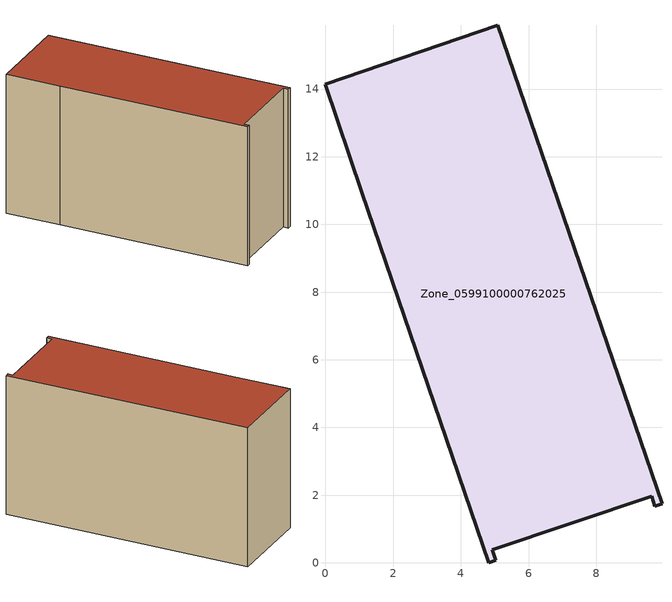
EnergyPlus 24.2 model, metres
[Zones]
Zone_0599100000762025
 floor ground (C_G): 5.09,15.89 9.94,1.75 9.73,1.67 9.63,1.97 4.93,0.38 5.03,0.08 4.83,0 1.08,10.96 0,14.14 z0
 wall outside (C_F): 1.08,10.96 4.83,0 5.03,0.08 4.93,0.38 9.63,1.97 9.73,1.67 9.94,1.75 5.09,15.89 0,14.14 1.08,10.96 z0:8.63
 roof outside (C_R): 5.09,15.89 0,14.14 1.08,10.96 4.83,0 5.03,0.08 4.93,0.38 9.63,1.97 9.73,1.67 9.94,1.75 z8.63
[BUILDING]
Pand.0599100000762025: North Axis=0; Terrain=City; Loads Convergence Tolerance Value=0.04; Temperature Convergence Tolerance Value=0.4; Solar Distribution=FullExterior; Maximum Number of Warmup Days=25; Minimum Number of Warmup Days=1
[Site:Location]
Rotterdam.The.Hague.AP_ZH_NLD Design_Conditions: Latitude=51.96; Longitude=4.45; Time Zone=1; Elevation=-4.5
[SITE:GROUNDTEMPERATURE:BUILDINGSURFACE]
18, 18, 18, 18, 18, 18, 18, 18, 18, 18, 18, 18
[MATERIAL] Thermal Absorptance=0.9; Solar Absorptance=0.7; Visible Absorptance=0.7
Name | Roughness | Thickness | Conductivity | Density | Specific Heat
G.TI.2006-2014 | MediumSmooth | 0.15 | 0.06 | 540 | 1210
F.TI.2006-2014 | Rough | 0.3 | 0.12 | 1920 | 840
R.TI.2006-2014 | MediumRough | 0.2 | 0.08 | 1500 | 1000
[CONSTRUCTION]
C_G: G.TI.2006-2014
C_F: F.TI.2006-2014
C_R: R.TI.2006-2014
[ZONE]
Zone_0599100000762025: Type=1; Multiplier=1; Ceiling Height=Autocalculate; Volume=Autocalculate; Floor Area=autocalculate; Part of Total Floor Area=Yes
[ZONEINFILTRATION:DESIGNFLOWRATE]
Infil_Zone_0599100000762025: Zone or ZoneList or Space or SpaceList=Zone_0599100000762025; Schedule=AlwaysOn; Design Flow Rate Calculation Method=Flow/Area; Flow Rate per Floor Area=0.0015; Constant Term Coefficient=1; Temperature Term Coefficient=0; Velocity Term Coefficient=0; Velocity Squared Term Coefficient=0
[HVACTEMPLATE:ZONE:IDEALLOADSAIRSYSTEM]
Zone_0599100000762025: Maximum Heating Supply Air Temperature=50; Minimum Cooling Supply Air Temperature=13; Maximum Heating Supply Air Humidity Ratio=0.0156; Minimum Cooling Supply Air Humidity Ratio=0.0077; Heating Limit=NoLimit; Cooling Limit=NoLimit; Dehumidification Control Type=ConstantSensibleHeatRatio; Cooling Sensible Heat Ratio=0.7; Dehumidification Setpoint=60; Humidification Control Type=None; Humidification Setpoint=30; Outdoor Air Method=None; Outdoor Air Flow Rate per Person=0.00944; Outdoor Air Flow Rate per Zone Floor Area=0; Outdoor Air Flow Rate per Zone=0; Demand Controlled Ventilation Type=None; Outdoor Air Economizer Type=NoEconomizer; Heat Recovery Type=None; Sensible Heat Recovery Effectiveness=0.7; Latent Heat Recovery Effectiveness=0.65
[ZONECONTROL:THERMOSTAT]
ThermostatControl_Zone_0599100000762025: Zone or ZoneList=Zone_0599100000762025; Control Type Schedule=DualSetpointControlType; Control 1=Thermostat_Zone_0599100000762025; Temperature Difference Between Cutout And Setpoint=0
[THERMOSTATSETPOINT:DUALSETPOINT]
Thermostat_Zone_0599100000762025: Heating Setpoint Temperature Schedule=HeatingSetpoint_Zone_0599100000762025; Cooling Setpoint Temperature Schedule=CoolingSetpoint_Zone_0599100000762025
[SCHEDULE:COMPACT]
HeatingSetpoint_Zone_0599100000762025: Through: 12/31, For: AllDays, Until: 24:00, 21
CoolingSetpoint_Zone_0599100000762025: Through: 12/31, For: AllDays, Until: 24:00, 24
DualSetpointControlType: Through: 12/31, For: AllDays, Until: 24:00, 4
AlwaysOn: Through: 12/31, For: AllDays, Until: 24:00, 1
